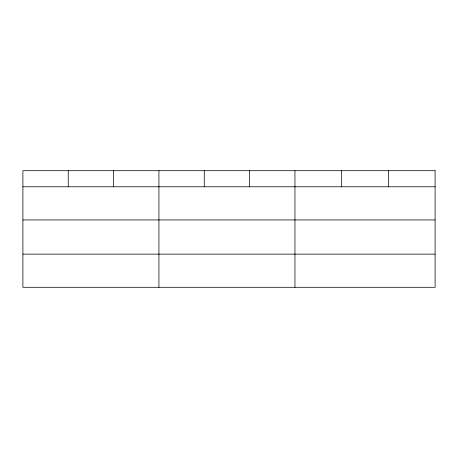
<?xml version="1.0" encoding="UTF-8"?>
<svg xmlns="http://www.w3.org/2000/svg" width="458" height="458" viewBox="0 0 458 458"><rect width="100%" height="100%" fill="white"/><g stroke="black" fill="none" stroke-linecap="round" stroke-linejoin="round"><path stroke-width="0.69" d="M22.9 186.784L435.1 186.784M22.9 219.954L435.1 219.954M22.9 254.133L435.1 254.133M388.384 170.697L388.384 186.784M341.668 170.697L341.668 186.784M294.952 170.697L294.952 287.303M249.61 170.697L249.61 186.784M204.268 170.697L204.268 186.784M158.926 170.697L158.926 287.303M113.584 170.697L113.584 186.784M68.242 170.697L68.242 186.784M435.1 170.697L22.9 170.697L22.9 287.303L435.1 287.303L435.1 170.697"/></g></svg>
